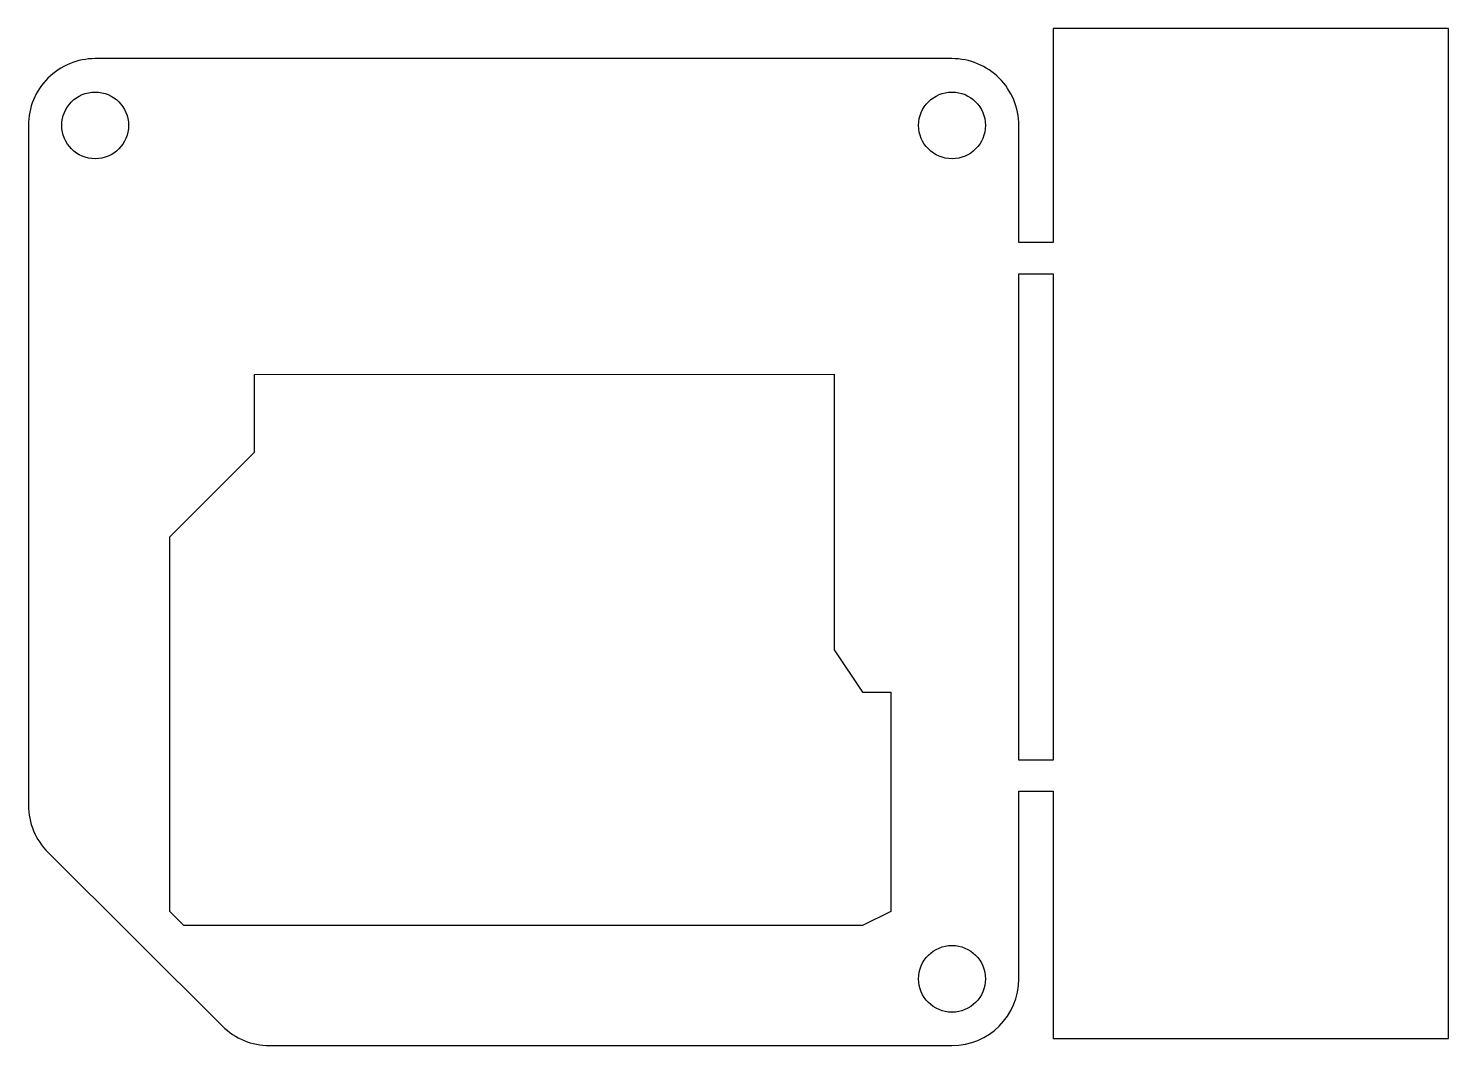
# Model space of a CAD drawing. Header units: inches. Extents: x 0 to 63.8, y 0 to 45.7.
import ezdxf

# ---------------------------------------------------------------- set-up
doc = ezdxf.new("R2010")
doc.units = ezdxf.units.IN
doc.header["$MEASUREMENT"] = 0
doc.layers.add('20', color=31, linetype='Continuous')

msp = doc.modelspace()

# ---------------------------------------------------------------- linework, layer by layer
msp.add_lwpolyline([(0.001, 10.805, 0.199393), (0.884, 8.68), (8.717, 0.876, 0.198428), (10.834, 0.001), (41.49, 0.001, 0.414206), (44.49, 3.001), (44.49, 11.427), (46.038, 11.427), (46.038, 0.318), (63.798, 0.318), (63.798, 45.708), (46.038, 45.708), (46.038, 36.085), (44.491, 36.085), (44.491, 41.35, 0.414272), (41.49, 44.35), (3.001, 44.35, 0.414215), (0.001, 41.35)], format="xyb", close=True)
msp.add_lwpolyline([(44.491, 34.685), (46.038, 34.685), (46.038, 12.827), (44.491, 12.827)], close=True)
for centre in [(3.001, 41.35), (41.491, 41.35), (41.49, 3.001)]:
    msp.add_circle(centre, 1.5)
at = {"layer": '20'}
msp.add_lwpolyline([(10.16, 30.163), (36.195, 30.164), (36.195, 17.781), (37.465, 15.875), (38.735, 15.876), (38.736, 6.033), (37.465, 5.398), (6.986, 5.398), (6.351, 6.033), (6.35, 22.861), (10.161, 26.67), (10.161, 30.163)], dxfattribs=at)

doc.saveas('drawing.dxf')
